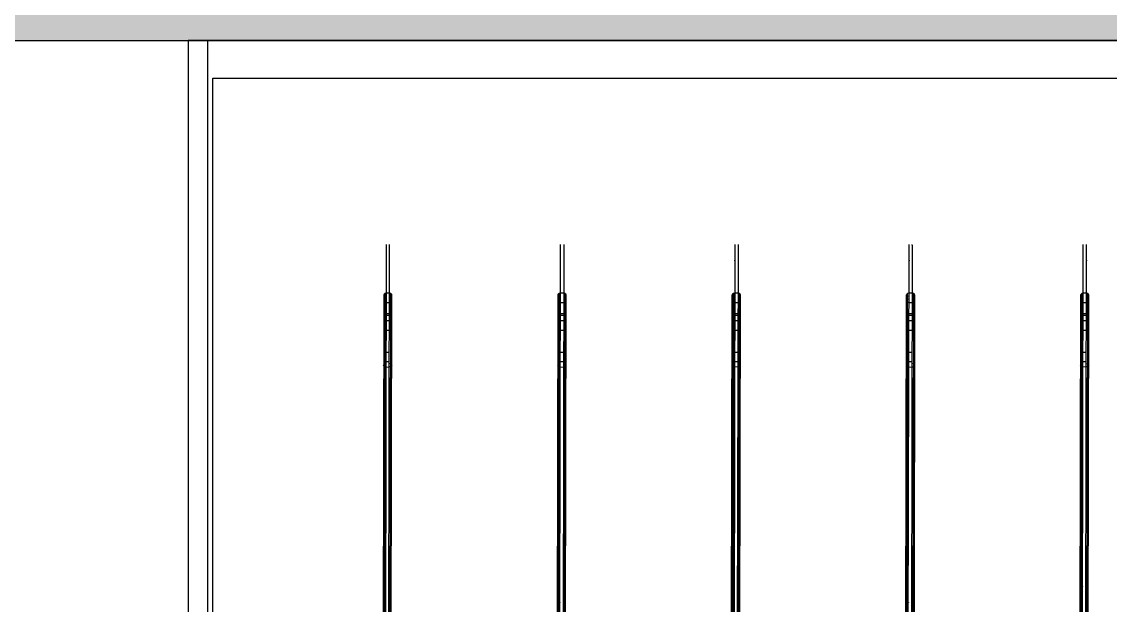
# Model space of a CAD drawing. Header units: inches. Extents: x 0 to 54693, y 0 to 31146.
# Drawn here: x 48570 to 49120, y 17958 to 18253 of the extents above; entities that cross this region are included whole.
import ezdxf

# ---------------------------------------------------------------- set-up
doc = ezdxf.new("R2010")
doc.units = ezdxf.units.IN
doc.header["$MEASUREMENT"] = 0
doc.layers.add('Added', color=3, linetype='Continuous')

msp = doc.modelspace()

# ---------------------------------------------------------------- linework, layer by layer
at = {"layer": 'Added', "linetype": 'Continuous', "lineweight": -2, "ltscale": 0.18}
for p, q in [((47753.23, 18243.35), (51303.23, 18243.35)), ((50653.23, 18243.35), (48653.82, 18243.35)), ((48653.82, 18243.35), (48653.82, 17643.35)), ((48663.82, 17643.35), (48663.82, 18243.35)), ((48666.24, 17643.35), (48666.24, 18224.35)), ((48666.24, 18224.35), (49640.04, 18224.35)), ((48754, 18140.19), (48753.23, 17730.21)), ((48754.88, 17730.2), (48755.65, 18140.18)), ((48841.32, 17730.21), (48842.09, 18140.19)), ((48843.73, 18139.88), (48842.97, 17730.2)), ((48843.74, 18140.18), (48843.73, 18139.88)), ((48930.18, 18140.19), (48929.41, 17730.21)), ((48931.82, 18140.18), (48931.06, 17730.5)), ((49017.5, 17730.21), (49018.27, 18140.19)), ((49019.91, 18139.88), (49019.14, 17730.2)), ((49019.91, 18139.88), (49019.91, 18140.18)), ((49105.59, 17730.51), (49106.35, 18140.19)), ((49107.23, 17730.2), (49108, 18140.18)), ((48930.16, 18131.98), (48930.16, 18132.21)), ((48931.81, 18132.2), (48931.81, 18131.97)), ((49018.25, 18132.21), (49018.25, 18131.98)), ((49107.98, 18132.2), (49107.98, 18131.97)), ((48752.72, 18114.77), (48752.04, 17750.87)), ((48752.87, 18115.08), (48752.19, 17750.48)), ((48753.3, 18115.36), (48752.62, 17750.14)), ((48752.87, 18115.08), (48752.72, 18114.77)), ((48752.72, 18114.77), (48752.87, 18114.45)), ((48753.3, 18115.36), (48752.87, 18115.08)), ((48752.87, 18114.45), (48753.3, 18114.17)), ((48753.96, 18115.55), (48753.3, 18115.36)), ((48753.3, 18114.17), (48753.95, 18113.97)), ((48755.6, 18115.54), (48753.96, 18115.55)), ((48755.57, 17750.13), (48756.25, 18115.34)), ((48756.25, 18115.34), (48755.6, 18115.54)), ((48755.6, 18113.96), (48756.25, 18114.16)), ((48756.68, 18115.06), (48756, 17750.46)), ((48756.15, 17750.85), (48756.83, 18114.75)), ((48756.68, 18115.06), (48756.25, 18115.34)), ((48756.25, 18114.16), (48756.68, 18114.43)), ((48756.83, 18114.75), (48756.68, 18115.06)), ((48756.68, 18114.43), (48756.83, 18114.75)), ((48840.13, 17750.87), (48840.81, 18114.77)), ((48840.28, 17750.48), (48840.96, 18115.08)), ((48840.7, 17750.14), (48841.39, 18115.36)), ((48840.96, 18115.08), (48840.81, 18114.77)), ((48840.81, 18114.77), (48840.96, 18114.45)), ((48841.39, 18115.36), (48840.96, 18115.08)), ((48840.96, 18114.45), (48841.39, 18114.17)), ((48842.04, 18115.55), (48841.39, 18115.36)), ((48841.39, 18114.17), (48842.04, 18113.97)), ((48843.69, 18115.54), (48842.04, 18115.55)), ((48843.66, 17750.13), (48844.34, 18115.34)), ((48844.34, 18115.34), (48843.69, 18115.54)), ((48843.69, 18113.96), (48844.34, 18114.16)), ((48844.09, 17750.46), (48844.77, 18115.06)), ((48844.24, 17750.85), (48844.92, 18114.75)), ((48844.77, 18115.06), (48844.34, 18115.34)), ((48844.34, 18114.16), (48844.77, 18114.43)), ((48844.92, 18114.75), (48844.77, 18115.06)), ((48844.77, 18114.43), (48844.92, 18114.75)), ((48928.22, 17750.87), (48928.9, 18114.77)), ((48929.05, 18115.08), (48928.36, 17750.48)), ((48929.48, 18115.36), (48928.79, 17750.14)), ((48929.05, 18115.08), (48928.9, 18114.77)), ((48928.9, 18114.77), (48929.05, 18114.45)), ((48929.48, 18115.36), (48929.05, 18115.08)), ((48929.05, 18114.45), (48929.48, 18114.17)), ((48930.13, 18115.55), (48929.48, 18115.36)), ((48929.48, 18114.17), (48930.13, 18113.97)), ((48931.78, 18115.54), (48930.13, 18115.55)), ((48932.43, 18115.34), (48931.75, 17750.13)), ((48931.77, 18113.96), (48932.43, 18114.16)), ((48932.43, 18115.34), (48931.78, 18115.54)), ((48932.18, 17750.46), (48932.86, 18115.06)), ((48932.33, 17750.85), (48933.01, 18114.75)), ((48932.86, 18115.06), (48932.43, 18115.34)), ((48932.43, 18114.16), (48932.86, 18114.43)), ((48933.01, 18114.75), (48932.86, 18115.06)), ((48932.86, 18114.43), (48933.01, 18114.75)), ((49016.3, 17750.87), (49016.99, 18114.77)), ((49017.14, 18115.08), (49016.45, 17750.48)), ((49016.88, 17750.14), (49017.57, 18115.36)), ((49017.14, 18115.08), (49016.99, 18114.77)), ((49016.99, 18114.77), (49017.13, 18114.45)), ((49017.13, 18114.45), (49017.56, 18114.17)), ((49017.57, 18115.36), (49017.14, 18115.08)), ((49017.56, 18114.17), (49018.22, 18113.97)), ((49018.22, 18115.55), (49017.57, 18115.36)), ((49019.87, 18115.54), (49018.22, 18115.55)), ((49020.52, 18115.34), (49019.83, 17750.13)), ((49019.86, 18113.96), (49020.52, 18114.16)), ((49020.52, 18115.34), (49019.87, 18115.54)), ((49020.26, 17750.46), (49020.95, 18115.06)), ((49021.1, 18114.75), (49020.42, 17750.85)), ((49020.95, 18115.06), (49020.52, 18115.34)), ((49020.52, 18114.16), (49020.95, 18114.43)), ((49021.1, 18114.75), (49020.95, 18115.06)), ((49020.95, 18114.43), (49021.1, 18114.75)), ((49104.39, 17750.87), (49105.07, 18114.77)), ((49104.54, 17750.48), (49105.22, 18115.08)), ((49104.97, 17750.14), (49105.65, 18115.36)), ((49105.22, 18115.08), (49105.07, 18114.77)), ((49105.07, 18114.77), (49105.22, 18114.45)), ((49105.65, 18115.36), (49105.22, 18115.08)), ((49105.22, 18114.45), (49105.65, 18114.17)), ((49106.31, 18115.55), (49105.65, 18115.36)), ((49105.65, 18114.17), (49106.31, 18113.97)), ((49107.95, 18115.54), (49106.31, 18115.55)), ((49107.92, 17750.13), (49108.61, 18115.34)), ((49108.61, 18115.34), (49107.95, 18115.54)), ((49107.95, 18113.96), (49108.61, 18114.16)), ((49108.35, 17750.46), (49109.04, 18115.06)), ((49108.5, 17750.85), (49109.19, 18114.75)), ((49109.04, 18115.06), (49108.61, 18115.34)), ((49108.61, 18114.16), (49109.04, 18114.43)), ((49109.19, 18114.75), (49109.04, 18115.06)), ((49109.04, 18114.43), (49109.19, 18114.75)), ((48752.87, 18112.01), (48752.72, 18111.69)), ((48752.72, 18111.69), (48752.86, 18111.38)), ((48752.86, 18111.38), (48753.29, 18111.1)), ((48753.3, 18112.28), (48752.87, 18112.01)), ((48753.29, 18111.1), (48753.95, 18110.89)), ((48753.95, 18112.48), (48753.3, 18112.28)), ((48753.95, 18110.89), (48755.59, 18110.89)), ((48755.59, 18110.89), (48756.25, 18111.08)), ((48756.25, 18112.27), (48755.6, 18112.47)), ((48756.68, 18111.99), (48756.25, 18112.27)), ((48756.25, 18111.08), (48756.68, 18111.36)), ((48756.83, 18111.67), (48756.68, 18111.99)), ((48756.68, 18111.36), (48756.83, 18111.67)), ((48840.95, 18112.01), (48840.8, 18111.69)), ((48840.8, 18111.69), (48840.95, 18111.38)), ((48841.38, 18112.28), (48840.95, 18112.01)), ((48840.95, 18111.38), (48841.38, 18111.1)), ((48842.04, 18112.48), (48841.38, 18112.28)), ((48841.38, 18111.1), (48842.04, 18110.89)), ((48842.04, 18110.89), (48843.68, 18110.89)), ((48844.34, 18112.27), (48843.68, 18112.47)), ((48843.68, 18110.89), (48844.34, 18111.08)), ((48844.77, 18111.99), (48844.34, 18112.27)), ((48844.34, 18111.08), (48844.77, 18111.36)), ((48844.92, 18111.67), (48844.77, 18111.99)), ((48844.77, 18111.36), (48844.92, 18111.67)), ((48929.04, 18112.01), (48928.89, 18111.69)), ((48928.89, 18111.69), (48929.04, 18111.38)), ((48929.47, 18112.28), (48929.04, 18112.01)), ((48929.04, 18111.38), (48929.47, 18111.1)), ((48930.13, 18112.48), (48929.47, 18112.28)), ((48929.47, 18111.1), (48930.12, 18110.89)), ((48930.12, 18110.89), (48931.77, 18110.89)), ((48932.43, 18112.27), (48931.77, 18112.47)), ((48931.77, 18110.89), (48932.42, 18111.08)), ((48932.42, 18111.08), (48932.85, 18111.36)), ((48932.85, 18111.99), (48932.43, 18112.27)), ((48933, 18111.67), (48932.85, 18111.99)), ((48932.85, 18111.36), (48933, 18111.67)), ((49017.13, 18112.01), (49016.98, 18111.69)), ((49016.98, 18111.69), (49017.13, 18111.38)), ((49017.56, 18112.28), (49017.13, 18112.01)), ((49017.13, 18111.38), (49017.56, 18111.1)), ((49018.21, 18112.48), (49017.56, 18112.28)), ((49017.56, 18111.1), (49018.21, 18110.89)), ((49018.21, 18110.89), (49019.86, 18110.89)), ((49020.51, 18112.27), (49019.86, 18112.47)), ((49019.86, 18110.89), (49020.51, 18111.08)), ((49020.94, 18111.99), (49020.51, 18112.27)), ((49020.51, 18111.08), (49020.94, 18111.36)), ((49021.09, 18111.67), (49020.94, 18111.99)), ((49020.94, 18111.36), (49021.09, 18111.67)), ((49105.22, 18112.01), (49105.07, 18111.69)), ((49105.07, 18111.69), (49105.22, 18111.38)), ((49105.65, 18112.28), (49105.22, 18112.01)), ((49105.22, 18111.38), (49105.65, 18111.1)), ((49106.3, 18112.48), (49105.65, 18112.28)), ((49105.65, 18111.1), (49106.3, 18110.89)), ((49106.3, 18110.89), (49107.94, 18110.89)), ((49107.94, 18110.89), (49108.6, 18111.08)), ((49108.6, 18112.27), (49107.95, 18112.47)), ((49109.03, 18111.99), (49108.6, 18112.27)), ((49108.6, 18111.08), (49109.03, 18111.36)), ((49109.18, 18111.67), (49109.03, 18111.99)), ((49109.03, 18111.36), (49109.18, 18111.67)), ((48752.7, 18105.13), (48752.85, 18105.16)), ((48752.85, 18105.09), (48752.7, 18105.13)), ((48752.85, 18103.66), (48752.7, 18103.3)), ((48752.7, 18103.3), (48752.85, 18102.94)), ((48752.85, 18105.16), (48753.28, 18105.18)), ((48753.28, 18105.06), (48752.85, 18105.09)), ((48753.28, 18103.98), (48752.85, 18103.66)), ((48753.28, 18105.18), (48753.94, 18105.2)), ((48753.94, 18105.04), (48753.28, 18105.06)), ((48753.93, 18104.2), (48753.28, 18103.98)), ((48755.58, 18104.19), (48753.93, 18104.2)), ((48753.94, 18105.2), (48755.58, 18105.19)), ((48755.58, 18105.19), (48756.24, 18105.17)), ((48756.24, 18105.05), (48755.58, 18105.03)), ((48756.23, 18103.96), (48755.58, 18104.19)), ((48756.66, 18103.64), (48756.23, 18103.96)), ((48756.24, 18105.17), (48756.67, 18105.14)), ((48756.67, 18105.07), (48756.24, 18105.05)), ((48756.81, 18103.28), (48756.66, 18103.64)), ((48756.66, 18102.92), (48756.81, 18103.28)), ((48756.67, 18105.14), (48756.81, 18105.1)), ((48756.81, 18105.1), (48756.67, 18105.07)), ((48840.79, 18105.13), (48840.94, 18105.16)), ((48840.94, 18105.09), (48840.79, 18105.13)), ((48840.94, 18103.66), (48840.79, 18103.3)), ((48840.79, 18103.3), (48840.94, 18102.94)), ((48840.94, 18105.16), (48841.37, 18105.18)), ((48841.37, 18105.06), (48840.94, 18105.09)), ((48841.37, 18103.98), (48840.94, 18103.66)), ((48841.37, 18105.18), (48842.02, 18105.2)), ((48842.02, 18105.04), (48841.37, 18105.06)), ((48842.02, 18104.2), (48841.37, 18103.98)), ((48842.02, 18105.2), (48843.67, 18105.19)), ((48843.67, 18104.19), (48842.02, 18104.2)), ((48843.67, 18105.19), (48844.32, 18105.17)), ((48844.32, 18105.05), (48843.67, 18105.03)), ((48844.32, 18103.96), (48843.67, 18104.19)), ((48844.32, 18105.17), (48844.75, 18105.14)), ((48844.75, 18105.07), (48844.32, 18105.05)), ((48844.75, 18103.64), (48844.32, 18103.96)), ((48844.75, 18105.14), (48844.9, 18105.1)), ((48844.9, 18105.1), (48844.75, 18105.07)), ((48844.9, 18103.28), (48844.75, 18103.64)), ((48844.75, 18102.92), (48844.9, 18103.28)), ((48928.88, 18105.13), (48929.03, 18105.16)), ((48929.03, 18105.09), (48928.88, 18105.13)), ((48929.03, 18103.66), (48928.88, 18103.3)), ((48928.88, 18103.3), (48929.02, 18102.94)), ((48929.03, 18105.16), (48929.46, 18105.18)), ((48929.46, 18105.06), (48929.03, 18105.09)), ((48929.46, 18103.98), (48929.03, 18103.66)), ((48929.46, 18105.18), (48930.11, 18105.2)), ((48930.11, 18105.04), (48929.46, 18105.06)), ((48930.11, 18104.2), (48929.46, 18103.98)), ((48930.11, 18105.2), (48931.76, 18105.19)), ((48931.76, 18104.19), (48930.11, 18104.2)), ((48931.76, 18105.19), (48932.41, 18105.17)), ((48932.41, 18105.05), (48931.76, 18105.03)), ((48932.41, 18103.96), (48931.76, 18104.19)), ((48932.41, 18105.17), (48932.84, 18105.14)), ((48932.84, 18105.07), (48932.41, 18105.05)), ((48932.84, 18103.64), (48932.41, 18103.96)), ((48932.84, 18105.14), (48932.99, 18105.1)), ((48932.99, 18105.1), (48932.84, 18105.07)), ((48932.99, 18103.28), (48932.84, 18103.64)), ((48932.84, 18102.92), (48932.99, 18103.28)), ((49017.11, 18103.66), (49016.96, 18103.3)), ((49016.96, 18103.3), (49017.11, 18102.94)), ((49016.97, 18105.13), (49017.12, 18105.16)), ((49017.12, 18105.09), (49016.97, 18105.13)), ((49017.54, 18103.98), (49017.11, 18103.66)), ((49017.12, 18105.16), (49017.55, 18105.18)), ((49017.55, 18105.06), (49017.12, 18105.09)), ((49018.2, 18104.2), (49017.54, 18103.98)), ((49017.55, 18105.18), (49018.2, 18105.2)), ((49018.2, 18105.04), (49017.55, 18105.06)), ((49018.2, 18105.2), (49019.85, 18105.19)), ((49019.84, 18104.19), (49018.2, 18104.2)), ((49020.5, 18103.96), (49019.84, 18104.19)), ((49019.85, 18105.19), (49020.5, 18105.17)), ((49020.5, 18105.05), (49019.85, 18105.03)), ((49020.5, 18105.17), (49020.93, 18105.14)), ((49020.93, 18105.07), (49020.5, 18105.05)), ((49020.93, 18103.64), (49020.5, 18103.96)), ((49020.93, 18105.14), (49021.08, 18105.1)), ((49021.08, 18105.1), (49020.93, 18105.07)), ((49021.08, 18103.28), (49020.93, 18103.64)), ((49020.93, 18102.92), (49021.08, 18103.28)), ((49105.2, 18103.66), (49105.05, 18103.3)), ((49105.05, 18103.3), (49105.2, 18102.94)), ((49105.06, 18105.13), (49105.21, 18105.16)), ((49105.2, 18105.09), (49105.06, 18105.13)), ((49105.63, 18105.06), (49105.2, 18105.09)), ((49105.63, 18103.98), (49105.2, 18103.66)), ((49105.21, 18105.16), (49105.63, 18105.18)), ((49105.63, 18105.18), (49106.29, 18105.2)), ((49106.29, 18105.04), (49105.63, 18105.06)), ((49106.29, 18104.2), (49105.63, 18103.98)), ((49106.29, 18105.2), (49107.93, 18105.19)), ((49107.93, 18104.19), (49106.29, 18104.2)), ((49107.93, 18105.19), (49108.59, 18105.17)), ((49108.59, 18105.05), (49107.93, 18105.03)), ((49108.59, 18103.96), (49107.93, 18104.19)), ((49108.59, 18105.17), (49109.02, 18105.14)), ((49109.02, 18105.07), (49108.59, 18105.05)), ((49109.02, 18103.64), (49108.59, 18103.96)), ((49109.01, 18102.92), (49109.16, 18103.28)), ((49109.02, 18105.14), (49109.17, 18105.1)), ((49109.17, 18105.1), (49109.02, 18105.07)), ((49109.16, 18103.28), (49109.02, 18103.64)), ((48752.85, 18102.94), (48753.28, 18102.62)), ((48753.28, 18102.62), (48753.93, 18102.39)), ((48753.93, 18101.67), (48755.57, 18101.66)), ((48755.58, 18102.38), (48756.23, 18102.61)), ((48756.23, 18102.61), (48756.66, 18102.92)), ((48840.94, 18102.94), (48841.37, 18102.62)), ((48841.37, 18102.62), (48842.02, 18102.39)), ((48842.02, 18101.67), (48843.66, 18101.66)), ((48843.66, 18102.38), (48844.32, 18102.61)), ((48844.32, 18102.61), (48844.75, 18102.92)), ((48929.02, 18102.94), (48929.45, 18102.62)), ((48929.45, 18102.62), (48930.11, 18102.39)), ((48930.11, 18101.67), (48931.75, 18101.66)), ((48931.75, 18102.38), (48932.41, 18102.61)), ((48932.41, 18102.61), (48932.84, 18102.92)), ((49017.11, 18102.94), (49017.54, 18102.62)), ((49017.54, 18102.62), (49018.2, 18102.39)), ((49018.19, 18101.67), (49019.84, 18101.66)), ((49019.84, 18102.38), (49020.5, 18102.61)), ((49020.5, 18102.61), (49020.93, 18102.92)), ((49105.2, 18102.94), (49105.63, 18102.62)), ((49105.63, 18102.62), (49106.28, 18102.39)), ((49106.28, 18101.67), (49107.93, 18101.66)), ((49107.93, 18102.38), (49108.58, 18102.61)), ((49108.58, 18102.61), (49109.01, 18102.92)), ((48755.57, 18096.69), (48753.92, 18096.7)), ((48842, 18094.2), (48842.01, 18094.74)), ((48843.65, 18096.69), (48842.01, 18096.7)), ((48931.74, 18096.69), (48930.1, 18096.7)), ((48931.74, 18094.73), (48931.74, 18094.19)), ((49018.18, 18094.2), (49018.18, 18094.74)), ((49019.83, 18096.69), (49018.19, 18096.7)), ((49107.92, 18096.69), (49106.27, 18096.7)), ((49107.91, 18094.73), (49107.91, 18094.19)), ((48753.9, 18085.7), (48755.54, 18085.69)), ((48841.99, 18085.7), (48843.63, 18085.69)), ((48930.08, 18085.7), (48931.72, 18085.69)), ((49018.16, 18085.7), (49019.81, 18085.69)), ((49106.25, 18085.7), (49107.9, 18085.69)), ((48752.8, 18079.47), (48752.65, 18079.11)), ((48752.8, 18078.75), (48752.65, 18079.11)), ((48752.8, 18079.47), (48753.23, 18079.79)), ((48752.8, 18078.75), (48753.23, 18078.43)), ((48753.23, 18079.79), (48753.89, 18080.01)), ((48753.89, 18078.2), (48753.23, 18078.43)), ((48755.54, 18080.73), (48753.89, 18080.74)), ((48753.89, 18078.2), (48755.53, 18078.19)), ((48756.19, 18079.77), (48755.53, 18080)), ((48756.19, 18078.42), (48755.53, 18078.19)), ((48756.19, 18079.77), (48756.62, 18079.45)), ((48756.62, 18078.73), (48756.19, 18078.42)), ((48756.77, 18079.09), (48756.62, 18079.45)), ((48756.77, 18079.09), (48756.62, 18078.73)), ((48756.62, 18078.73), (48756.77, 18079.09)), ((48840.74, 18079.11), (48840.89, 18079.47)), ((48840.89, 18078.75), (48840.74, 18079.11)), ((48840.89, 18079.47), (48841.32, 18079.79)), ((48840.89, 18078.75), (48841.32, 18078.43)), ((48841.32, 18079.79), (48841.98, 18080.01)), ((48841.97, 18078.2), (48841.32, 18078.43)), ((48841.97, 18078.2), (48843.62, 18078.19)), ((48843.62, 18080.73), (48841.98, 18080.74)), ((48844.28, 18079.77), (48843.62, 18080)), ((48844.27, 18078.42), (48843.62, 18078.19)), ((48844.27, 18078.42), (48844.7, 18078.73)), ((48844.71, 18079.45), (48844.28, 18079.77)), ((48844.85, 18079.09), (48844.7, 18078.73)), ((48844.85, 18079.09), (48844.71, 18079.45)), ((48928.98, 18079.47), (48928.83, 18079.11)), ((48928.98, 18078.75), (48928.83, 18079.11)), ((48929.41, 18079.79), (48928.98, 18079.47)), ((48928.98, 18078.75), (48929.41, 18078.43)), ((48930.07, 18080.01), (48929.41, 18079.79)), ((48930.06, 18078.2), (48929.41, 18078.43)), ((48931.71, 18078.19), (48930.06, 18078.2)), ((48931.71, 18080.73), (48930.07, 18080.74)), ((48932.36, 18079.77), (48931.71, 18080)), ((48931.71, 18078.19), (48932.36, 18078.42)), ((48932.36, 18079.77), (48932.79, 18079.45)), ((48932.79, 18078.73), (48932.36, 18078.42)), ((48932.79, 18079.45), (48932.94, 18079.09)), ((48932.94, 18079.09), (48932.79, 18078.73)), ((49017.07, 18079.47), (49016.92, 18079.11)), ((49017.07, 18078.75), (49016.92, 18079.11)), ((49017.07, 18079.47), (49017.5, 18079.79)), ((49017.5, 18078.43), (49017.07, 18078.75)), ((49017.5, 18079.79), (49018.15, 18080.01)), ((49017.5, 18078.43), (49018.15, 18078.2)), ((49018.15, 18078.2), (49019.8, 18078.19)), ((49019.8, 18080.73), (49018.16, 18080.74)), ((49020.45, 18079.77), (49019.8, 18080)), ((49019.8, 18078.19), (49020.45, 18078.42)), ((49020.45, 18079.77), (49020.88, 18079.45)), ((49020.45, 18078.42), (49020.88, 18078.73)), ((49021.03, 18079.09), (49020.88, 18079.45)), ((49020.88, 18078.73), (49021.03, 18079.09)), ((49105.16, 18079.47), (49105.01, 18079.11)), ((49105.16, 18078.75), (49105.01, 18079.11)), ((49105.59, 18079.79), (49105.16, 18079.47)), ((49105.58, 18078.43), (49105.16, 18078.75)), ((49106.24, 18078.2), (49105.58, 18078.43)), ((49106.24, 18080.01), (49105.59, 18079.79)), ((49107.89, 18080.73), (49106.24, 18080.74)), ((49107.88, 18078.19), (49106.24, 18078.2)), ((49108.54, 18078.42), (49107.88, 18078.19)), ((49107.89, 18080), (49108.54, 18079.77)), ((49108.54, 18079.77), (49108.97, 18079.45)), ((49108.54, 18078.42), (49108.97, 18078.73)), ((49108.97, 18079.45), (49109.12, 18079.09)), ((49109.12, 18079.09), (49108.97, 18078.73)), ((48931.5, 17966.96), (48931.5, 17967.15)), ((49106.03, 17967.16), (49106.03, 17966.97)), ((49107.67, 17966.96), (49107.68, 17967.15)), ((48753.66, 17959.16), (48753.66, 17959.01)), ((48755.31, 17959), (48755.31, 17959.15)), ((48841.75, 17959.16), (48841.75, 17959.01)), ((48929.84, 17959.16), (48929.84, 17959.01)), ((49017.93, 17959.16), (49017.93, 17959.01))]:
    msp.add_line(p, q, dxfattribs=at)
msp.add_solid([(51303.23, 18343.35), (51303.23, 18243.35), (47653.23, 18343.35), (47653.23, 18243.35)], dxfattribs=at)

doc.saveas('drawing.dxf')
